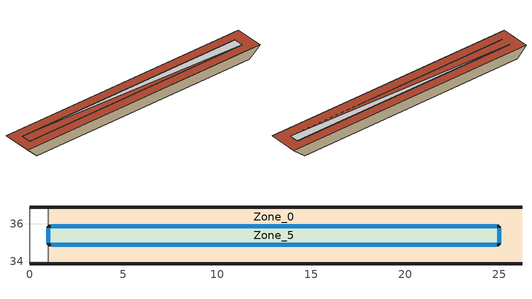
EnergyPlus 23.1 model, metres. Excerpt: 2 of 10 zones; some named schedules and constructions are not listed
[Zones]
Zone_0
 floor to Zone_1 (Interior Partition (Mass)_FLIPPED): 25,33.87,35.54 25,36.88,35.51 26.2,36.89,36.51 26.2,33.88,36.54
 floor to Zone_4 (Interior Partition (Mass)_FLIPPED): 25,34.37,35.54 1,34.37,35.54 1,36.88,35.51 25,36.88,35.51
 floor to Zone_9 (Interior Partition (Mass)_FLIPPED): 25,34.37 25,33.87 1,33.87 1,34.37 z35.54
 wall outside (300mmInsulation 200mmConcrete): 0,33.88,36.54 1,33.87,35.54 25,33.87,35.54 26.2,33.88,36.54; 26.2,36.89,36.51 25,36.88,35.51 1,36.88,35.51 0,36.89,36.51
 wall to Zone_3 (200mmConcrete): 1,36.88,35.51 1,33.87,35.54 0,33.88,36.54 0,36.89,36.51
 ceiling to Zone_5 (Interior Partition (Mass)): 1,34.88,36.53 25,34.88,36.53 25,35.88,36.52 1,35.88,36.52
 roof outside (UVal_0.4_Mass): 0,33.88,36.54 25,33.88,36.54 25,35.88,36.52 1,35.88,36.52 25,34.88,36.53 25,33.88,36.54 26.2,33.88,36.54 26.2,36.89,36.51 0,36.89,36.51
Zone_5
 floor outside (90.1-2019 Nonresidential CZ 0 Exterior Floor (Mass)): 1,34.88,36.03 1,35.88,36.02 25,35.88,36.02 25,34.88,36.03
 wall outside (300mmInsulation 200mmConcrete): 25,35.88 1,35.88 z36.02:36.52; 1,34.88 25,34.88 z36.03:36.53; 1,35.88,36.02 1,34.88,36.03 1,34.88,36.53 1,35.88,36.52; 25,34.88,36.03 25,35.88,36.02 25,35.88,36.52 25,34.88,36.53
 window (90.1-2019 Nonresidential CZ 0 Glazing (Operable)): 24.85,35.88 1.15,35.88 z36.17:36.37; 1.15,34.88 24.85,34.88 z36.18:36.38; 1,35.76,36.14 1,35,36.15 1,35,36.41 1,35.76,36.4; 25,35,36.15 25,35.76,36.14 25,35.76,36.4 25,35,36.41
[Schedule:Week:Daily]
CoolAvail_Zone_5_16: 0955a33e-2b42-4e37-8f6e-7579b4034070, b01a01a1-7a07-42fc-a84d-51f25bf08ee4, 1762e173-b534-45a6-b960-29bbe44aace2, 65baea4b-485f-4b36-bbd7-9b80a3d2e53b, ba5c4833-961b-4877-84fa-b8c2ab6ea4b1, d209889c-2d33-4c58-a33f-b89cbf890c4d, 6f706008-9f60-4919-b369-57b30f34258f, 0955a33e-2b42-4e37-8f6e-7579b4034070, 0955a33e-2b42-4e37-8f6e-7579b4034070, 0955a33e-2b42-4e37-8f6e-7579b4034070, 0955a33e-2b42-4e37-8f6e-7579b4034070, 0955a33e-2b42-4e37-8f6e-7579b4034070
CoolAvail_Zone_5_17: 31deaa9e-b116-4580-8a71-811229ae0aaa, abfe7c1c-b156-4108-a5ee-e9c6d44be93c, 01758040-7c91-4301-9df9-204fde4e73fb, 59f00bd5-7e8f-453e-98e2-b669a7e37de7, 15202f56-a887-42bf-9e9f-5be8b6005a0d, 81a05240-546d-4c94-8ed6-bb396fd965ed, b35077cb-8a57-4378-b1ca-af1ceea6528f, 31deaa9e-b116-4580-8a71-811229ae0aaa, 31deaa9e-b116-4580-8a71-811229ae0aaa, 31deaa9e-b116-4580-8a71-811229ae0aaa, 31deaa9e-b116-4580-8a71-811229ae0aaa, 31deaa9e-b116-4580-8a71-811229ae0aaa
CoolAvail_Zone_5_18: 5c5a4e26-71e4-42e3-8a73-b0b0c5056f89, 0151d82a-0480-40df-81c4-e70aaeed28f2, 5cf7e0b3-6d71-4a3a-90c1-46dae67eac35, 5c5a4e26-71e4-42e3-8a73-b0b0c5056f89, e1e0a4a8-b3b8-4ce8-b014-475056c52d8b, 867dd1cd-1711-4138-8bf3-20f96c500f98, df172223-f764-49c2-9171-b10852bc4956, 5c5a4e26-71e4-42e3-8a73-b0b0c5056f89, 5c5a4e26-71e4-42e3-8a73-b0b0c5056f89, 5c5a4e26-71e4-42e3-8a73-b0b0c5056f89, 5c5a4e26-71e4-42e3-8a73-b0b0c5056f89, 5c5a4e26-71e4-42e3-8a73-b0b0c5056f89
CoolAvail_Zone_5_19: 37ef8897-8bc5-408e-b2b4-b8d7d30b22dc, 866ff3b9-be31-4651-8289-1c5911b79d86, ee189984-607a-4dd1-ae73-8fcb10790cc0, 34d8368c-40ba-4988-b3fc-4b490afa0ebe, a6d3308d-77ee-458e-9821-a5734c643cbb, a626b689-1697-4f16-a2e5-8d6255b86500, 2eb27994-ff50-4560-928d-655cb1ceed32, 37ef8897-8bc5-408e-b2b4-b8d7d30b22dc, 37ef8897-8bc5-408e-b2b4-b8d7d30b22dc, 37ef8897-8bc5-408e-b2b4-b8d7d30b22dc, 37ef8897-8bc5-408e-b2b4-b8d7d30b22dc, 37ef8897-8bc5-408e-b2b4-b8d7d30b22dc
CoolAvail_Zone_5_20: 80368e80-d8cc-4b57-a2c1-f7b5cdc30fcd, 9e4573f8-e1a7-4b68-90b6-66205e68623d, 37ef8897-8bc5-408e-b2b4-b8d7d30b22dc, 39ed11b3-ef2d-44c3-9c2a-c586066af89d, 150b0c3b-f5e9-4222-be3d-d8cc0feeb11e, 0f07a0f2-23d3-4edc-8d40-3618e3be2d40, a629ef8c-2b37-435e-94ac-01df1ea7d2eb, 80368e80-d8cc-4b57-a2c1-f7b5cdc30fcd, 80368e80-d8cc-4b57-a2c1-f7b5cdc30fcd, 80368e80-d8cc-4b57-a2c1-f7b5cdc30fcd, 80368e80-d8cc-4b57-a2c1-f7b5cdc30fcd, 80368e80-d8cc-4b57-a2c1-f7b5cdc30fcd
CoolAvail_Zone_5_21: 45ab39a9-4205-4296-844c-e2cf7418a2d5, a47f9877-64a6-4272-b029-2d400106ce92, 57772238-412a-466c-9758-968421dfcb29, faae22dc-67ed-4471-ac36-4d8f21a8b9d4, 42ed1921-6056-48dc-86a2-962c248314d9, 0198b9c3-e725-4b88-a6d2-d6b10227dd52, a4c6dd20-9bc0-49d4-87b0-635ae5130ca8, 45ab39a9-4205-4296-844c-e2cf7418a2d5, 45ab39a9-4205-4296-844c-e2cf7418a2d5, 45ab39a9-4205-4296-844c-e2cf7418a2d5, 45ab39a9-4205-4296-844c-e2cf7418a2d5, 45ab39a9-4205-4296-844c-e2cf7418a2d5
CoolAvail_Zone_5_22: 570886b1-58c4-457d-ac38-5adb74ed5e92, 0c5fc461-35c2-4594-bf42-7ee29993cee0, 3381a151-3611-4f8a-ad7f-3ff51188158a, e182efa2-cca1-4f84-8820-ac13e0f118db, 5509c26c-c147-432c-a522-aa0e6fa0e644, ebacf99d-e8da-48b9-b5ad-0108547cc8ae, e23992b2-e676-4aaf-a538-d0a8f41620c4, 570886b1-58c4-457d-ac38-5adb74ed5e92, 570886b1-58c4-457d-ac38-5adb74ed5e92, 570886b1-58c4-457d-ac38-5adb74ed5e92, 570886b1-58c4-457d-ac38-5adb74ed5e92, 570886b1-58c4-457d-ac38-5adb74ed5e92
CoolAvail_Zone_5_23: 6c6c912e-38e2-490f-b220-cfdcfb22ad86, 82cdd992-5932-44f5-af20-b511eab67c35, 417d993f-43d2-4ff8-975c-b358da88f9bb, 5feb200d-eaa1-4e77-9e4f-a0e77642597a, dcc79149-b959-47e7-8848-493a315d61d0, 945fc0f3-484d-4b2b-a273-856191adf391, 05f2b50d-8e04-4550-9c13-db7624886ff0, 6c6c912e-38e2-490f-b220-cfdcfb22ad86, 6c6c912e-38e2-490f-b220-cfdcfb22ad86, 6c6c912e-38e2-490f-b220-cfdcfb22ad86, 6c6c912e-38e2-490f-b220-cfdcfb22ad86, 6c6c912e-38e2-490f-b220-cfdcfb22ad86
CoolAvail_Zone_5_24: be5c8f49-d87e-4c16-be82-4cc61e9b0dd0, 41220c13-cb08-450f-beee-d2d892435e77, 38490062-87ed-46bb-8adf-f158cdf2b034, 0cdfbd29-5919-428a-a7b5-4e2293dcdb32, 3aba190e-3d90-4987-9308-a3fcb793d781, e089dff4-6ebe-4b6a-a2f4-a18efa07b05e, 45864a94-f36e-45b5-84df-de7966b719d4, be5c8f49-d87e-4c16-be82-4cc61e9b0dd0, be5c8f49-d87e-4c16-be82-4cc61e9b0dd0, be5c8f49-d87e-4c16-be82-4cc61e9b0dd0, be5c8f49-d87e-4c16-be82-4cc61e9b0dd0, be5c8f49-d87e-4c16-be82-4cc61e9b0dd0
CoolAvail_Zone_5_25: f651d182-9ffa-448d-b3bb-1db3778a2b42, 159349e4-3b38-41f5-a5dd-d0505b8291f4, 2e91a4a2-59e1-4e80-ba93-5ac0191b8a99, 6f42a927-a76e-4a30-a991-11c41d5897f9, 0c86296e-feb0-4f37-a20a-831bbe904953, c76b5d6c-9250-4d2d-9df6-f6734dff384b, 9afddc16-a976-42a1-aec2-a38cabd5b7ab, f651d182-9ffa-448d-b3bb-1db3778a2b42, f651d182-9ffa-448d-b3bb-1db3778a2b42, f651d182-9ffa-448d-b3bb-1db3778a2b42, f651d182-9ffa-448d-b3bb-1db3778a2b42, f651d182-9ffa-448d-b3bb-1db3778a2b42
CoolAvail_Zone_5_26: 2d30eaa6-4708-41b4-9740-215df8f72218, 24c93f5d-cb47-4e21-aff8-68fd0f53a1ed, 68ba062c-caf0-48ae-a78a-ed71de20fc23, a3cdf32c-6085-4ead-a52c-e1562a15795d, f4e45d8a-f0a0-478f-a15f-18b249b74cc3, 9d953807-ff80-4617-85d4-abe27fac3636, 5e2a5ff9-d44a-4a84-b6fc-ec108ddc0fb9, 2d30eaa6-4708-41b4-9740-215df8f72218, 2d30eaa6-4708-41b4-9740-215df8f72218, 2d30eaa6-4708-41b4-9740-215df8f72218, 2d30eaa6-4708-41b4-9740-215df8f72218, 2d30eaa6-4708-41b4-9740-215df8f72218
CoolAvail_Zone_5_27: 5703f235-9901-4922-8e4b-a7fe87b1f65f, c94d1906-7a26-47d8-8a4b-06f594db9e9e, 7ff905aa-2ef4-4019-95e1-18739e4b7b9e, 33deab64-5739-4c8a-86c3-f2ffcf0da82b, 665f259e-6582-49ec-8a11-d1022598e93c, 6e5f01bd-541c-4f25-b722-4cb4b9198d04, 45ac16c2-9cdf-497c-acaa-cd679a3027f6, 5703f235-9901-4922-8e4b-a7fe87b1f65f, 5703f235-9901-4922-8e4b-a7fe87b1f65f, 5703f235-9901-4922-8e4b-a7fe87b1f65f, 5703f235-9901-4922-8e4b-a7fe87b1f65f, 5703f235-9901-4922-8e4b-a7fe87b1f65f
CoolAvail_Zone_5_28: c12e9dc4-7288-44a9-b1f1-93628059383e, 860b97a4-cdef-4a85-acf1-803019d13dfd, b348c4ee-ae31-477c-a956-b14a1f04bed9, 499b130d-fa05-43d8-a81d-46032889cd28, 59f00bd5-7e8f-453e-98e2-b669a7e37de7, 773f7ea3-f884-41e6-bf00-bde8b1b626e3, 45ab39a9-4205-4296-844c-e2cf7418a2d5, c12e9dc4-7288-44a9-b1f1-93628059383e, c12e9dc4-7288-44a9-b1f1-93628059383e, c12e9dc4-7288-44a9-b1f1-93628059383e, c12e9dc4-7288-44a9-b1f1-93628059383e, c12e9dc4-7288-44a9-b1f1-93628059383e
CoolAvail_Zone_5_29: e582b90c-61b2-4792-898c-f19ce0b16e24, 3c9da072-29d0-4cb3-8dc0-e2f7d1e52aaa, da9a5cf6-e4f2-40b3-87de-b9e13efcead6, 1e99276b-8cb3-4f1c-97ee-e30ab6db488b, 59f00bd5-7e8f-453e-98e2-b669a7e37de7, 59f00bd5-7e8f-453e-98e2-b669a7e37de7, fe98ff80-d361-4b1b-98d9-c6d53ee18ae0, e582b90c-61b2-4792-898c-f19ce0b16e24, e582b90c-61b2-4792-898c-f19ce0b16e24, e582b90c-61b2-4792-898c-f19ce0b16e24, e582b90c-61b2-4792-898c-f19ce0b16e24, e582b90c-61b2-4792-898c-f19ce0b16e24
CoolAvail_Zone_5_30: 00bc2c82-d2ff-4e62-b0d2-cc27d643ad25, 0a143e83-cd71-4f17-9422-728ab1938fa5, dd50eee9-18e4-48ff-ae56-5a46db353e6b, 67154714-7420-482a-a29d-0c08389380bb, 0a656ffe-e1a8-4ce0-9e92-7c112564d05c, 712cadd7-5f65-4fb7-85ef-8a23cbf408e0, 3fc4708c-a9da-40d0-a68e-07e41d117dd7, 00bc2c82-d2ff-4e62-b0d2-cc27d643ad25, 00bc2c82-d2ff-4e62-b0d2-cc27d643ad25, 00bc2c82-d2ff-4e62-b0d2-cc27d643ad25, 00bc2c82-d2ff-4e62-b0d2-cc27d643ad25, 00bc2c82-d2ff-4e62-b0d2-cc27d643ad25
CoolAvail_Zone_5_31: 093122db-5e39-49b3-9628-7bf1e0a3514e, 39ed11b3-ef2d-44c3-9c2a-c586066af89d, da9a5cf6-e4f2-40b3-87de-b9e13efcead6, eb521d3e-370a-4b88-aca1-a2b4d3be689b, 9098a60b-5a31-4c15-b901-7811c973d18a, c210aa6e-699b-4c48-83bb-516c4d74cfd0, e50e31d9-e36e-4bf8-864a-08c5ccfa71f4, 093122db-5e39-49b3-9628-7bf1e0a3514e, 093122db-5e39-49b3-9628-7bf1e0a3514e, 093122db-5e39-49b3-9628-7bf1e0a3514e, 093122db-5e39-49b3-9628-7bf1e0a3514e, 093122db-5e39-49b3-9628-7bf1e0a3514e
CoolAvail_Zone_5_32: 4564370a-dbd3-46a3-8e62-7064a130af1d, 93ce8923-62a6-4984-b602-1d9d3585ee49, ea020e99-a00e-4d51-9761-ef8fea73946e, dc07d6b5-028a-446e-8467-8792d517eb59, aec8033a-3bd2-43ea-a500-471275ac03ca, 2ff1cd9e-d6e8-4299-a105-eccd13676156, 15ec5878-5701-4388-8271-d5ec87122adb, 4564370a-dbd3-46a3-8e62-7064a130af1d, 4564370a-dbd3-46a3-8e62-7064a130af1d, 4564370a-dbd3-46a3-8e62-7064a130af1d, 4564370a-dbd3-46a3-8e62-7064a130af1d, 4564370a-dbd3-46a3-8e62-7064a130af1d
CoolAvail_Zone_5_33: 438c41fb-884a-4d2d-b386-e0d43cf8b118, 3d455c41-90bc-4eda-b170-a67018ace141, b617a6ff-44d1-4cb1-b5cb-7e4028cafc5b, 2d55e87e-183f-42d8-9019-c8f176ab5d6e, fb3308b8-f4a8-40cf-a46d-bdd55a44b55e, 57772238-412a-466c-9758-968421dfcb29, 36f0db73-9b9e-42ba-a108-4fac0f940515, 438c41fb-884a-4d2d-b386-e0d43cf8b118, 438c41fb-884a-4d2d-b386-e0d43cf8b118, 438c41fb-884a-4d2d-b386-e0d43cf8b118, 438c41fb-884a-4d2d-b386-e0d43cf8b118, 438c41fb-884a-4d2d-b386-e0d43cf8b118
CoolAvail_Zone_5_34: 90060234-5f94-4b87-be29-15c22bd769d7, f9483efa-1f2d-4ba2-b8ba-4dbab37ddaed, 8d0dfef7-77fd-49d6-acb2-1a78adbb30af, 46b273b4-8a6f-4d61-905e-c87f2529c56e, b6528512-a8a0-40de-8129-de250475351d, 657df98d-f030-4795-a477-9a217d6aa4a2, ad7f5a86-d635-428e-bfc6-43c6ff573741, 90060234-5f94-4b87-be29-15c22bd769d7, 90060234-5f94-4b87-be29-15c22bd769d7, 90060234-5f94-4b87-be29-15c22bd769d7, 90060234-5f94-4b87-be29-15c22bd769d7, 90060234-5f94-4b87-be29-15c22bd769d7
CoolAvail_Zone_5_35: 92b75db2-31e3-45e7-9891-1816bd363715, 8c5c5b66-26af-418b-b91a-eba47e52775b, 7164f43f-7629-494b-9241-abfe7005886f, 0e5333f0-019a-4edf-8ca8-c79b0964491c, 1f42ac5f-69d3-40f8-b05b-59f70a2297f2, 4b2d13ea-38b5-4fab-bd76-575c0a701601, 2f2038f8-2270-4123-8adc-dff92dd51a13, 92b75db2-31e3-45e7-9891-1816bd363715, 92b75db2-31e3-45e7-9891-1816bd363715, 92b75db2-31e3-45e7-9891-1816bd363715, 92b75db2-31e3-45e7-9891-1816bd363715, 92b75db2-31e3-45e7-9891-1816bd363715
CoolAvail_Zone_5_36: 62613e06-7fe2-4e41-9490-2135ba22acad, 80368e80-d8cc-4b57-a2c1-f7b5cdc30fcd, 3d242d3c-9cea-4e75-bb7f-28b514843b21, e146253e-c8a6-44ff-8675-b873f7ab3a50, 1bd8e3f6-59e0-47b0-956f-9dbbd9a3f172, 84331349-f290-4d4d-a5fe-e3a395351e9b, 2e91a4a2-59e1-4e80-ba93-5ac0191b8a99, 62613e06-7fe2-4e41-9490-2135ba22acad, 62613e06-7fe2-4e41-9490-2135ba22acad, 62613e06-7fe2-4e41-9490-2135ba22acad, 62613e06-7fe2-4e41-9490-2135ba22acad, 62613e06-7fe2-4e41-9490-2135ba22acad
CoolAvail_Zone_5_37: 59f00bd5-7e8f-453e-98e2-b669a7e37de7, 931aacb3-1808-4146-93d8-c5fecb0daabb, 46692c49-4983-4dd3-b2a6-fa730bc424ae, 649e3296-2dea-46d0-ac3e-9285ac439358, 3af12364-546c-4e81-ab39-609f7319e6de, ffc6a95d-d4a1-47bb-b88f-23d788c2bf29, 97de9650-e2e1-41b0-9536-cc1cdcb3d5d2, 59f00bd5-7e8f-453e-98e2-b669a7e37de7, 59f00bd5-7e8f-453e-98e2-b669a7e37de7, 59f00bd5-7e8f-453e-98e2-b669a7e37de7, 59f00bd5-7e8f-453e-98e2-b669a7e37de7, 59f00bd5-7e8f-453e-98e2-b669a7e37de7
CoolAvail_Zone_5_38: 0cb7eb11-5e27-4862-9ba3-1d6e83f6131e, 512a8f43-c2a4-487f-b980-f5a74aac3b32, 62613e06-7fe2-4e41-9490-2135ba22acad, 99707e31-4efb-47d7-9320-8738bafceed9, 60cee5f4-c7c5-4341-970b-32d45cb63c5f, edac0416-412e-4028-b1d1-2e510f7cd78f, 1709176a-076b-4ef5-bc2b-851c84961e0b, 0cb7eb11-5e27-4862-9ba3-1d6e83f6131e, 0cb7eb11-5e27-4862-9ba3-1d6e83f6131e, 0cb7eb11-5e27-4862-9ba3-1d6e83f6131e, 0cb7eb11-5e27-4862-9ba3-1d6e83f6131e, 0cb7eb11-5e27-4862-9ba3-1d6e83f6131e
CoolAvail_Zone_5_39: 8e94868c-4f56-40d2-a692-1d1b60a335cd, bc0d29e8-b628-4191-9eb0-0cb0f750ff52, d2f73c59-439e-4358-b1a9-26716f77748e, 4b31d0ab-ac0d-4619-8f61-2362a34123c5, bf403148-fdc6-45c5-ac86-e729d768f2f0, d276082c-2c32-4194-9758-468526d296c9, 59f00bd5-7e8f-453e-98e2-b669a7e37de7, 8e94868c-4f56-40d2-a692-1d1b60a335cd, 8e94868c-4f56-40d2-a692-1d1b60a335cd, 8e94868c-4f56-40d2-a692-1d1b60a335cd, 8e94868c-4f56-40d2-a692-1d1b60a335cd, 8e94868c-4f56-40d2-a692-1d1b60a335cd
CoolAvail_Zone_5_40: 1e99276b-8cb3-4f1c-97ee-e30ab6db488b, 4acb0bf4-e6bb-44fb-b469-e29bd8a83e52, fab28e9f-757b-4809-9e0e-c09ee3751ff2, ea66fdeb-83ac-4cea-8fc1-b620c88014dc, d2cd5251-0ca3-4923-bcb4-71735fd80231, c7a5acd5-bf36-4c7c-be18-3652b036eb2d, c3595a0a-1bbc-4852-88dd-3d55711474b0, 1e99276b-8cb3-4f1c-97ee-e30ab6db488b, 1e99276b-8cb3-4f1c-97ee-e30ab6db488b, 1e99276b-8cb3-4f1c-97ee-e30ab6db488b, 1e99276b-8cb3-4f1c-97ee-e30ab6db488b, 1e99276b-8cb3-4f1c-97ee-e30ab6db488b
CoolAvail_Zone_5_41: 994ce0d3-76d9-46ee-8325-653784225838, c0e77bc0-ff4c-433c-b267-336d45be135f, c5c645d6-70cd-40cb-a6be-b673910c0199, d160adac-9dd2-4604-8a4a-ea36ae09de9b, 2811e444-cf31-47c5-8b85-779d134a5e3e, f4c28bad-185d-4f45-a07d-921c20d0e36c, a187f5c8-30b2-492a-85aa-dd6bafa6d9a2, 994ce0d3-76d9-46ee-8325-653784225838, 994ce0d3-76d9-46ee-8325-653784225838, 994ce0d3-76d9-46ee-8325-653784225838, 994ce0d3-76d9-46ee-8325-653784225838, 994ce0d3-76d9-46ee-8325-653784225838
CoolAvail_Zone_5_42: 360025cf-e979-4362-a346-216d0e922eba, af44f18e-cf0e-4473-852e-339f186b0a9b, a2d2e7a9-e22c-42ea-987f-26ffb7d0371d, c9306668-9fa1-4203-9f70-f80067907f7e, 3306241b-21b2-40c4-9032-f3fb265fd96f, 92cebd57-110e-4113-bf1b-beb293cd5554, a39ad580-bb69-4203-8e67-c5d8f464f9df, 360025cf-e979-4362-a346-216d0e922eba, 360025cf-e979-4362-a346-216d0e922eba, 360025cf-e979-4362-a346-216d0e922eba, 360025cf-e979-4362-a346-216d0e922eba, 360025cf-e979-4362-a346-216d0e922eba
CoolAvail_Zone_5_43: c0bb4ecc-14a4-4934-a966-8dd211944cd4, 15db0f41-fee6-4d52-96c1-3027262786e3, 76b3ad3a-deb9-4b67-855e-49d969314ef9, c3dca554-999f-4d17-b02d-ff6a1019b71b, 528457e7-9ead-4220-a167-a377704969ec, bc9a2be9-dd06-4bf5-8b1b-8057907982b0, bc064a7d-65fe-42f6-bc43-b59f8bdead5b, c0bb4ecc-14a4-4934-a966-8dd211944cd4, c0bb4ecc-14a4-4934-a966-8dd211944cd4, c0bb4ecc-14a4-4934-a966-8dd211944cd4, c0bb4ecc-14a4-4934-a966-8dd211944cd4, c0bb4ecc-14a4-4934-a966-8dd211944cd4
CoolAvail_Zone_5_44: 897f33f9-900e-4ed1-a854-7f0bee4c056a, cce2893e-56e9-4171-82fe-0ac7a434a1a4, b83eae35-e8e5-4e6a-967b-256ca19203ad, 3c330148-bf00-4656-a9fb-1b584fb3e688, 39187672-03f1-4900-9a67-cb244cdaf7ce, 8d3c0250-4ede-460f-9922-d72961bbfba5, e49922c3-2832-4554-8817-18f3a18fe63b, 897f33f9-900e-4ed1-a854-7f0bee4c056a, 897f33f9-900e-4ed1-a854-7f0bee4c056a, 897f33f9-900e-4ed1-a854-7f0bee4c056a, 897f33f9-900e-4ed1-a854-7f0bee4c056a, 897f33f9-900e-4ed1-a854-7f0bee4c056a
CoolAvail_Zone_5_45: 8674fd5b-b801-4faa-bce4-9e0a39de3dc9, 0a143e83-cd71-4f17-9422-728ab1938fa5, 4fb8836c-22fb-43b1-bd8a-135fe3bf144e, b82aedc6-f1bf-4091-a693-2b60d0b8892e, d2f73c59-439e-4358-b1a9-26716f77748e, 06797650-2600-45c4-aa79-5cae9983f535, 8674fd5b-b801-4faa-bce4-9e0a39de3dc9, 8674fd5b-b801-4faa-bce4-9e0a39de3dc9, 8674fd5b-b801-4faa-bce4-9e0a39de3dc9, 8674fd5b-b801-4faa-bce4-9e0a39de3dc9, 8674fd5b-b801-4faa-bce4-9e0a39de3dc9, 8674fd5b-b801-4faa-bce4-9e0a39de3dc9
CoolAvail_Zone_5_46: db6bd144-f0b1-430b-9930-fc90391aa766, af44f18e-cf0e-4473-852e-339f186b0a9b, 93022daf-0d52-4690-bc5e-014e1e4f5090, 7ee4b716-c26d-4012-8ada-236534e4c536, 236ba8d7-de8c-40f3-9cfe-53890e29b154, 15f9e338-e18c-4a2c-b03b-6a1ab81a2a3b, 086c6062-0ff3-48bb-a2f7-b973df01245a, db6bd144-f0b1-430b-9930-fc90391aa766, db6bd144-f0b1-430b-9930-fc90391aa766, db6bd144-f0b1-430b-9930-fc90391aa766, db6bd144-f0b1-430b-9930-fc90391aa766, db6bd144-f0b1-430b-9930-fc90391aa766
CoolAvail_Zone_5_47: c07e958e-821d-473c-b56e-d188382d6686, f7008af6-611f-4aa6-adc9-edd346c0ed61, 54198d49-aa27-45ae-8295-3dc0fa00e05a, 8569d59f-22dc-4d83-ac0c-f613e85bd66f, 75266a25-0493-4553-a4a9-7f7b671db3a9, 4c41db29-5e33-41d1-89d6-6f1a2ea6aac4, 1b7dced8-3c03-4cc3-b43d-19c2dc94e25d, c07e958e-821d-473c-b56e-d188382d6686, c07e958e-821d-473c-b56e-d188382d6686, c07e958e-821d-473c-b56e-d188382d6686, c07e958e-821d-473c-b56e-d188382d6686, c07e958e-821d-473c-b56e-d188382d6686
CoolAvail_Zone_5_48: 3f821755-d373-48be-a91e-450674ddfe94, d3726035-5f63-47d8-9b68-8ab7dd0a8784, 9afe40b5-8211-46e8-8bbb-c3520248ccfe, ce102eab-fa2a-430d-8d18-cc8a2d1ebf32, e34b27b9-d551-40f9-8ee0-fe2d738792a9, dded3e18-7559-47e5-9631-7a7929ee8119, 4d01a908-7b32-459e-91c3-883bc0529156, 3f821755-d373-48be-a91e-450674ddfe94, 3f821755-d373-48be-a91e-450674ddfe94, 3f821755-d373-48be-a91e-450674ddfe94, 3f821755-d373-48be-a91e-450674ddfe94, 3f821755-d373-48be-a91e-450674ddfe94
CoolAvail_Zone_5_49: d749f193-22f8-4ca5-9a4e-9a3e754f61a8, 2e83cc6e-d3e6-4391-a77f-12d54c76947f, 76bb978b-2141-418d-bac7-6f8567dfb1b9, 1b766c20-173e-4a48-8068-f49523e94018, 7d1e5539-0d09-4f1e-a9d0-a4468c70c286, 455d8e16-54b5-44f3-b654-8be91ab41ea8, 105020a7-21fe-45f0-946d-92ad03a9c68f, d749f193-22f8-4ca5-9a4e-9a3e754f61a8, d749f193-22f8-4ca5-9a4e-9a3e754f61a8, d749f193-22f8-4ca5-9a4e-9a3e754f61a8, d749f193-22f8-4ca5-9a4e-9a3e754f61a8, d749f193-22f8-4ca5-9a4e-9a3e754f61a8
CoolAvail_Zone_5_50: 26233095-1122-4294-89f0-ec536f4f6059, fab28e9f-757b-4809-9e0e-c09ee3751ff2, 72dfc7b6-58c6-432d-a90c-d54468001915, e02b824c-f300-4066-9b3f-ab6cf6b55593, 8ac29494-6d8e-4f08-9f7f-333abb4ab697, da62fc72-9381-4f05-ae27-9f2c987f1a34, 7f804b53-8e1e-4a55-91e6-4e66c33f0c98, 26233095-1122-4294-89f0-ec536f4f6059, 26233095-1122-4294-89f0-ec536f4f6059, 26233095-1122-4294-89f0-ec536f4f6059, 26233095-1122-4294-89f0-ec536f4f6059, 26233095-1122-4294-89f0-ec536f4f6059
CoolAvail_Zone_5_51: d6af75a2-8d3f-4442-9c0e-ffeef52f4a88, 6d4c97b6-875e-41f0-b058-0b939067abdb, b14ee03f-cd61-48c8-83e5-1573b0f6543a, 9a210359-8b25-4e8a-89b2-9030bd3b06f0, 7aaa36e2-a8ea-4da8-9ad4-f4f0c80df4fb, 6662dfcd-185a-49e7-8e21-4b0e02894cb5, c210aa6e-699b-4c48-83bb-516c4d74cfd0, d6af75a2-8d3f-4442-9c0e-ffeef52f4a88, d6af75a2-8d3f-4442-9c0e-ffeef52f4a88, d6af75a2-8d3f-4442-9c0e-ffeef52f4a88, d6af75a2-8d3f-4442-9c0e-ffeef52f4a88, d6af75a2-8d3f-4442-9c0e-ffeef52f4a88
CoolAvail_Zone_5_52: 1078bcb6-1a25-4014-bcad-e253c9efc353, 1078bcb6-1a25-4014-bcad-e253c9efc353, 1078bcb6-1a25-4014-bcad-e253c9efc353, 1078bcb6-1a25-4014-bcad-e253c9efc353, 1078bcb6-1a25-4014-bcad-e253c9efc353, 1078bcb6-1a25-4014-bcad-e253c9efc353, 1078bcb6-1a25-4014-bcad-e253c9efc353, 1078bcb6-1a25-4014-bcad-e253c9efc353, 1078bcb6-1a25-4014-bcad-e253c9efc353, 1078bcb6-1a25-4014-bcad-e253c9efc353, 1078bcb6-1a25-4014-bcad-e253c9efc353, 1078bcb6-1a25-4014-bcad-e253c9efc353
NatVentAvail_Zone_5_0: 12d3b192-7756-424d-91d8-db5d9b57a472, 39a486e9-0c1e-4f8e-a508-147ffbd8c527, e596cc02-017c-4fb1-9604-e35d26f2e4e5, 2bcf1e8f-2316-4179-b639-405fa8ff0cd6, bf0f16bf-e210-4882-938a-e2e92da633b5, 6e469dd9-fb9c-4e57-b3c6-4620a44ce26d, 01a78e71-2726-48fa-8cff-dc1f31be8faf, 12d3b192-7756-424d-91d8-db5d9b57a472, 12d3b192-7756-424d-91d8-db5d9b57a472, 12d3b192-7756-424d-91d8-db5d9b57a472, 12d3b192-7756-424d-91d8-db5d9b57a472, 12d3b192-7756-424d-91d8-db5d9b57a472
NatVentAvail_Zone_5_1: dbf79a22-41ca-4063-934b-f8ad55232a90, db0c564c-053b-4cca-a8e9-c88f59b308bd, 4ea8fc50-fdc0-43cc-8894-ab1d5d497bac, bbc3a79e-3fe3-44a2-80e2-e6e0ccccbf18, 76f54a7c-2159-4863-ac6b-7a0a1547ec82, 2ea01f1c-e492-47d3-9f54-dd0e0c902700, b3e499ae-6ffb-43ff-9dd3-1a0a29ab1c8b, dbf79a22-41ca-4063-934b-f8ad55232a90, dbf79a22-41ca-4063-934b-f8ad55232a90, dbf79a22-41ca-4063-934b-f8ad55232a90, dbf79a22-41ca-4063-934b-f8ad55232a90, dbf79a22-41ca-4063-934b-f8ad55232a90
NatVentAvail_Zone_5_2: 40f68163-1ecb-4f18-96f6-a3f6e5be79e2, 6094da27-d3b6-4147-b81e-5673d47da051, 76f54a7c-2159-4863-ac6b-7a0a1547ec82, f3e66d46-0342-409f-86c0-7b5d7dfa72b1, 39a486e9-0c1e-4f8e-a508-147ffbd8c527, 875bec5c-1230-46f2-9017-bebe120e9377, 72e08396-3726-4067-88e1-bca44605f31a, 40f68163-1ecb-4f18-96f6-a3f6e5be79e2, 40f68163-1ecb-4f18-96f6-a3f6e5be79e2, 40f68163-1ecb-4f18-96f6-a3f6e5be79e2, 40f68163-1ecb-4f18-96f6-a3f6e5be79e2, 40f68163-1ecb-4f18-96f6-a3f6e5be79e2
NatVentAvail_Zone_5_3: aeb36495-9db4-4b9a-bb83-25d96b0eee91, e23992b2-e676-4aaf-a538-d0a8f41620c4, 2d676195-e051-4367-8771-5c923e606945, 00f09e64-75ee-4bca-bf33-c4c645079994, 3f4d7c70-c8c9-4e22-8cfe-b994a6711098, 12d3b192-7756-424d-91d8-db5d9b57a472, b7604dd7-a9e5-4e22-8235-863ac8f72a23, aeb36495-9db4-4b9a-bb83-25d96b0eee91, aeb36495-9db4-4b9a-bb83-25d96b0eee91, aeb36495-9db4-4b9a-bb83-25d96b0eee91, aeb36495-9db4-4b9a-bb83-25d96b0eee91, aeb36495-9db4-4b9a-bb83-25d96b0eee91
NatVentAvail_Zone_5_4: f804d576-9166-483d-8d68-39716bb6f29a, eb67fbde-da5b-4f9f-9309-83a3c727187e, 43e90fef-3e43-439c-a7af-de88e4afc5ee, aef15d60-d943-4c4c-ac34-46706ac03973, 700630a5-ce65-4742-8de3-e68364bfd8a0, 0123c97f-19f1-4795-8016-89d77b240352, eb67fbde-da5b-4f9f-9309-83a3c727187e, f804d576-9166-483d-8d68-39716bb6f29a, f804d576-9166-483d-8d68-39716bb6f29a, f804d576-9166-483d-8d68-39716bb6f29a, f804d576-9166-483d-8d68-39716bb6f29a, f804d576-9166-483d-8d68-39716bb6f29a
NatVentAvail_Zone_5_5: 74f759af-c1f3-41a6-9e5b-2c6addfd772c, 6ca60d31-d849-42c0-a01d-d833ffe5dfa1, c6e79636-329a-402b-87be-7cb2b2dc8229, 4c5a6681-3581-43f5-9fa0-7a4e29a7bb2c, 0c3d2a40-db2b-4c8d-a514-7378df945ebd, c69ab986-87d0-4356-a5a9-c6a82f2f8523, c002a5cb-d401-4c96-9a63-974424771ced, 74f759af-c1f3-41a6-9e5b-2c6addfd772c, 74f759af-c1f3-41a6-9e5b-2c6addfd772c, 74f759af-c1f3-41a6-9e5b-2c6addfd772c, 74f759af-c1f3-41a6-9e5b-2c6addfd772c, 74f759af-c1f3-41a6-9e5b-2c6addfd772c
NatVentAvail_Zone_5_6: 1a4ea472-387e-44a2-9190-6062b7e6e720, 8d0dfef7-77fd-49d6-acb2-1a78adbb30af, b8726521-0c24-49b7-b51e-70893b89d427, 2986cf32-a29c-40ba-8b1a-9691c8417f82, 03201d85-ebee-4169-b191-1a130b99de87, d45575b3-a87b-4625-9344-26afcdf00bcd, d384a63b-f277-4404-a292-1c8c3b84700d, 1a4ea472-387e-44a2-9190-6062b7e6e720, 1a4ea472-387e-44a2-9190-6062b7e6e720, 1a4ea472-387e-44a2-9190-6062b7e6e720, 1a4ea472-387e-44a2-9190-6062b7e6e720, 1a4ea472-387e-44a2-9190-6062b7e6e720
NatVentAvail_Zone_5_7: 917be4a4-a2dd-4d73-a3cb-cf7be8aa0ada, 0f4efbfc-c46f-4c8e-b734-ebdc0648ec45, 05ae85df-49d4-4889-b495-2fac3ddf2776, 9d592040-453c-4347-8538-4a8628ba079f, 14de2aee-581d-4dea-97f1-bae5c3f3dcd3, cb052b8e-65b6-4af7-9d27-a75cad4739a7, 5b77558b-896a-4638-bb84-b0477bfeb077, 917be4a4-a2dd-4d73-a3cb-cf7be8aa0ada, 917be4a4-a2dd-4d73-a3cb-cf7be8aa0ada, 917be4a4-a2dd-4d73-a3cb-cf7be8aa0ada, 917be4a4-a2dd-4d73-a3cb-cf7be8aa0ada, 917be4a4-a2dd-4d73-a3cb-cf7be8aa0ada
NatVentAvail_Zone_5_8: b1a15a82-e680-4ba4-aac0-75da96a7bbc0, cbbb945e-0641-43d5-9876-fbd75d38c2fb, eb847ca3-c30c-4547-99ba-5a1b1a59a175, 3dbe1500-6fc3-46b3-a660-91ad44114108, ad8a4d66-b8f0-4322-8af3-85e31174b11c, 34626051-d3a9-4f9b-b2cf-5cf005e3838a, c8dda009-1788-4b89-97d7-fa8b68037593, b1a15a82-e680-4ba4-aac0-75da96a7bbc0, b1a15a82-e680-4ba4-aac0-75da96a7bbc0, b1a15a82-e680-4ba4-aac0-75da96a7bbc0, b1a15a82-e680-4ba4-aac0-75da96a7bbc0, b1a15a82-e680-4ba4-aac0-75da96a7bbc0
NatVentAvail_Zone_5_9: 2dca2a33-3829-4c30-9be5-e147b1f26d70, cfbbd0fd-4664-48f0-a91f-a5c6da3c88f1, c8dda009-1788-4b89-97d7-fa8b68037593, a329dfd9-7536-48b1-9cd2-73941be59c46, f1011c08-2e6c-43d8-ba5a-678cea091b4d, d415233d-0876-44da-9325-9c0b8579c679, 1e709d8b-75bf-4eec-8217-2443bb57f4dc, 2dca2a33-3829-4c30-9be5-e147b1f26d70, 2dca2a33-3829-4c30-9be5-e147b1f26d70, 2dca2a33-3829-4c30-9be5-e147b1f26d70, 2dca2a33-3829-4c30-9be5-e147b1f26d70, 2dca2a33-3829-4c30-9be5-e147b1f26d70
NatVentAvail_Zone_5_10: d871edf3-9469-41f1-b9a4-1d77b8146996, c8dda009-1788-4b89-97d7-fa8b68037593, c162bf82-3db1-49f2-87b0-1a85e351517a, 69a58527-5ff9-41f6-bbb7-50772e636ed7, 14678aa2-97a2-4f6c-bd99-d341d8be5fcf, 9249b088-893b-498c-beb7-a04bc8ed47f4, 93b6705e-edf5-4b4e-b5b8-934593aed987, d871edf3-9469-41f1-b9a4-1d77b8146996, d871edf3-9469-41f1-b9a4-1d77b8146996, d871edf3-9469-41f1-b9a4-1d77b8146996, d871edf3-9469-41f1-b9a4-1d77b8146996, d871edf3-9469-41f1-b9a4-1d77b8146996
NatVentAvail_Zone_5_11: c8dda009-1788-4b89-97d7-fa8b68037593, 774de328-b7ca-41a2-955d-f5072f20aa4e, afcb264a-3a1f-4697-90ba-62cd7b821392, d66b9509-6cdb-4c34-a099-03d2f8011b67, 333a1c3c-2187-49d9-9c15-aa0feba0a020, 105d87d3-8fb4-419c-9937-9aa5e319b5e1, 917a3bd2-2597-4cbb-877f-2e763f2bb479, c8dda009-1788-4b89-97d7-fa8b68037593, c8dda009-1788-4b89-97d7-fa8b68037593, c8dda009-1788-4b89-97d7-fa8b68037593, c8dda009-1788-4b89-97d7-fa8b68037593, c8dda009-1788-4b89-97d7-fa8b68037593
NatVentAvail_Zone_5_12: 3f211d66-e646-489e-bda1-6efc91ca2373, f01856b5-2f0d-4094-a5fe-63fddf930420, 8fb50c89-d6c9-4d5d-8906-f8e11a3d0c60, db0f5ba0-1d96-4faf-abe5-4d8310338847, e260e530-3e47-4485-95fa-fd91ee459bf6, 07c98729-0907-4882-8f1a-175a2f948d96, 81b31409-0728-46e1-9f2d-4d57c8bf11ab, 3f211d66-e646-489e-bda1-6efc91ca2373, 3f211d66-e646-489e-bda1-6efc91ca2373, 3f211d66-e646-489e-bda1-6efc91ca2373, 3f211d66-e646-489e-bda1-6efc91ca2373, 3f211d66-e646-489e-bda1-6efc91ca2373
NatVentAvail_Zone_5_13: 903ae2ea-9eb5-4837-9c87-d072544fd4ed, f6693adf-25f2-448a-9504-7b8294fb26bd, b9a8d39f-726f-494e-879e-a71b71532fbd, 92ced011-f238-4cdf-a584-8b837c0b5caa, e8cc2248-bc09-4777-896a-67e2b4796881, 4806ecdd-f6a7-461f-ba14-6401ff3c6c21, de4838aa-a471-4590-a206-ea40efb89732, 903ae2ea-9eb5-4837-9c87-d072544fd4ed, 903ae2ea-9eb5-4837-9c87-d072544fd4ed, 903ae2ea-9eb5-4837-9c87-d072544fd4ed, 903ae2ea-9eb5-4837-9c87-d072544fd4ed, 903ae2ea-9eb5-4837-9c87-d072544fd4ed
NatVentAvail_Zone_5_14: d4122d4a-d23c-451e-b16c-814015031038, 26acc33b-8b9a-42e9-b3a6-ce8e82fb0a4e, de430911-51e8-4c78-8adc-5a8f309926f2, fc2445a5-4c8b-4491-9cf5-9eff0f4b4e3e, d3d4ec21-5703-4f78-a63b-b219608cc9e5, b342634f-b71d-445a-bff0-bc60bee1f6c2, df398ec4-387d-4746-8f5a-9153c7653cd8, d4122d4a-d23c-451e-b16c-814015031038, d4122d4a-d23c-451e-b16c-814015031038, d4122d4a-d23c-451e-b16c-814015031038, d4122d4a-d23c-451e-b16c-814015031038, d4122d4a-d23c-451e-b16c-814015031038
NatVentAvail_Zone_5_15: ab29747e-5a32-412c-9ad0-465de32c71a8, 220f0032-0f06-4efc-869f-3d557628e952, f618efff-b07e-4de5-a1fa-a04cd4ece844, 72dfc7b6-58c6-432d-a90c-d54468001915, 281db116-9d73-41d8-adf2-1c2885390200, 91af341e-d4e6-48e2-80b8-6384e8eed431, 989bab55-4465-4983-a7ee-155e12f190bf, ab29747e-5a32-412c-9ad0-465de32c71a8, ab29747e-5a32-412c-9ad0-465de32c71a8, ab29747e-5a32-412c-9ad0-465de32c71a8, ab29747e-5a32-412c-9ad0-465de32c71a8, ab29747e-5a32-412c-9ad0-465de32c71a8
NatVentAvail_Zone_5_16: 9e486d1b-ec7b-4bd4-ad5e-7e6f11ef9a12, 57479c3e-00b7-4c01-b85e-7550bf0db0b3, 1a7b6195-6c15-4028-ad3c-241d91f0cd58, 2b8e8b65-8c4f-4404-ab4c-2c92e20e90ac, f69912f1-a943-42ce-9d77-7ac31886527e, 08be0651-6fa4-4c71-8c6c-8a9c96932aea, 6dac9338-2e96-4773-8f7d-62d3d6d9c6f1, 9e486d1b-ec7b-4bd4-ad5e-7e6f11ef9a12, 9e486d1b-ec7b-4bd4-ad5e-7e6f11ef9a12, 9e486d1b-ec7b-4bd4-ad5e-7e6f11ef9a12, 9e486d1b-ec7b-4bd4-ad5e-7e6f11ef9a12, 9e486d1b-ec7b-4bd4-ad5e-7e6f11ef9a12
NatVentAvail_Zone_5_17: 1c3c3fa7-6d4f-44e2-8e52-560b010c9203, 1fd642bc-2e3b-44b8-9eec-eb590f588079, 3e07a375-8a94-4c6a-bbf9-0ba4723b9304, 93d418ac-32f8-4c35-8a41-1faa0fca12bb, aabc52e9-424c-4096-8f3a-1402d2b23254, 457a393e-14ae-46be-9a79-56a189abb50c, 98750688-217e-41bd-84a4-7d3356ac5570, 1c3c3fa7-6d4f-44e2-8e52-560b010c9203, 1c3c3fa7-6d4f-44e2-8e52-560b010c9203, 1c3c3fa7-6d4f-44e2-8e52-560b010c9203, 1c3c3fa7-6d4f-44e2-8e52-560b010c9203, 1c3c3fa7-6d4f-44e2-8e52-560b010c9203
NatVentAvail_Zone_5_18: 38f9c675-94ee-43e2-9950-7330357bab92, 33175b20-0942-4fea-9a6a-1d48497d3c2b, d21f5530-cf7f-4c5e-b8aa-1442dbef138d, 38f9c675-94ee-43e2-9950-7330357bab92, 14797deb-a9be-4e28-ac8a-3953ae9d937c, 03589e96-10a0-4e0b-a58f-993cd052b2bd, 4ceed641-1cb2-49b1-a7e6-b00c24a3f065, 38f9c675-94ee-43e2-9950-7330357bab92, 38f9c675-94ee-43e2-9950-7330357bab92, 38f9c675-94ee-43e2-9950-7330357bab92, 38f9c675-94ee-43e2-9950-7330357bab92, 38f9c675-94ee-43e2-9950-7330357bab92
NatVentAvail_Zone_5_19: 406a9e6f-bcdb-42e8-8aa8-056178846fba, 989f1aee-6821-497c-9235-69b480bc7ea1, ac0ed0c8-2766-426f-afee-2574c34264d2, d5dd3b55-8200-4911-a533-aa63513d468a, af2e1387-3319-4cd1-be7a-9921a5780426, e9ae20b1-3a8d-405c-841d-0630089e972d, eeeb86d3-19d1-40f2-9662-ea93c763b28a, 406a9e6f-bcdb-42e8-8aa8-056178846fba, 406a9e6f-bcdb-42e8-8aa8-056178846fba, 406a9e6f-bcdb-42e8-8aa8-056178846fba, 406a9e6f-bcdb-42e8-8aa8-056178846fba, 406a9e6f-bcdb-42e8-8aa8-056178846fba
NatVentAvail_Zone_5_20: 02eadaab-1886-4928-a897-e1323ec586e5, 0f3f0068-a63a-45e3-9a99-181b85e741cc, 406a9e6f-bcdb-42e8-8aa8-056178846fba, 5dc5adcb-c639-40e6-8c44-3f8e136baac2, 2a36216d-e71b-46b7-88ec-51b3eafdc6c9, 83c6644b-83fb-4cc1-b9b4-191a34055bd9, d82f0f69-5c66-4022-bb8d-b141d22c18a7, 02eadaab-1886-4928-a897-e1323ec586e5, 02eadaab-1886-4928-a897-e1323ec586e5, 02eadaab-1886-4928-a897-e1323ec586e5, 02eadaab-1886-4928-a897-e1323ec586e5, 02eadaab-1886-4928-a897-e1323ec586e5
NatVentAvail_Zone_5_21: cb779fb3-fa38-479b-8aeb-0406eaaf0801, 6ca60d31-d849-42c0-a01d-d833ffe5dfa1, a7281071-3462-4b80-a4da-28ef404032ab, 15db0f41-fee6-4d52-96c1-3027262786e3, 309b2482-ce8d-409d-b460-68e8c27364a0, 68bfcea2-5ec1-463a-940b-0c5b80ccc437, 201268af-abe9-49bd-be18-2d253898b7b9, cb779fb3-fa38-479b-8aeb-0406eaaf0801, cb779fb3-fa38-479b-8aeb-0406eaaf0801, cb779fb3-fa38-479b-8aeb-0406eaaf0801, cb779fb3-fa38-479b-8aeb-0406eaaf0801, cb779fb3-fa38-479b-8aeb-0406eaaf0801
NatVentAvail_Zone_5_22: 236ba8d7-de8c-40f3-9cfe-53890e29b154, 65b96427-71b5-4470-b909-40fb6663c698, d4908e0e-0a3d-4d04-b014-d57e547e5f65, ef295e8f-0a48-4638-b966-d85469d5a540, d6fc555a-c4fa-4cd4-8ebb-da3ea019d749, db6bd144-f0b1-430b-9930-fc90391aa766, 70ec4768-6183-4381-810d-2385883a66fe, 236ba8d7-de8c-40f3-9cfe-53890e29b154, 236ba8d7-de8c-40f3-9cfe-53890e29b154, 236ba8d7-de8c-40f3-9cfe-53890e29b154, 236ba8d7-de8c-40f3-9cfe-53890e29b154, 236ba8d7-de8c-40f3-9cfe-53890e29b154
NatVentAvail_Zone_5_23: d33e08ff-aa1f-4edc-a4c7-90c5ddb49c15, 2d23c839-5cfe-428c-afbf-00a2782196c2, 16b5d06a-e49b-4864-a2d9-bcc930e682f6, 1f343dc4-7e18-4b2e-a862-0c4910e19e49, e0a03fea-e461-49e5-b9f9-7c830c094f9f, 965ba626-711f-4fd6-9934-d0888d8206f5, 1646bbce-4935-45e3-97a1-645b00b23fe8, d33e08ff-aa1f-4edc-a4c7-90c5ddb49c15, d33e08ff-aa1f-4edc-a4c7-90c5ddb49c15, d33e08ff-aa1f-4edc-a4c7-90c5ddb49c15, d33e08ff-aa1f-4edc-a4c7-90c5ddb49c15, d33e08ff-aa1f-4edc-a4c7-90c5ddb49c15
NatVentAvail_Zone_5_24: 08cd4fb5-40fd-490c-ac3a-27ce0a48b764, 497e4a9f-b7ad-4c45-9724-981f8c2e124f, 08ddcf9e-8682-4b48-b516-8486664adb73, 4b4d434c-d6fe-4cec-bf9d-cab0e5bb7e0d, 223c9c8f-a4c3-462e-9066-2d8e822e6f13, 998fbbef-35af-4fce-a20f-b05722acc676, 11892d04-261d-41a0-9942-7f058dc8e292, 08cd4fb5-40fd-490c-ac3a-27ce0a48b764, 08cd4fb5-40fd-490c-ac3a-27ce0a48b764, 08cd4fb5-40fd-490c-ac3a-27ce0a48b764, 08cd4fb5-40fd-490c-ac3a-27ce0a48b764, 08cd4fb5-40fd-490c-ac3a-27ce0a48b764
NatVentAvail_Zone_5_25: 4b1451e1-f1f9-42b3-8332-25fa3c085758, 94f74a37-1635-414a-8cc7-34d3664319b5, 8674fd5b-b801-4faa-bce4-9e0a39de3dc9, 3dbdb979-62a1-4936-a494-1080fecfbe1a, 429eb1ad-ea4b-48d3-a67a-d097b666a783, 31134947-c774-48a7-ab83-307db31bb9ea, 836563a4-fd3a-4797-91e9-57b0903f02dc, 4b1451e1-f1f9-42b3-8332-25fa3c085758, 4b1451e1-f1f9-42b3-8332-25fa3c085758, 4b1451e1-f1f9-42b3-8332-25fa3c085758, 4b1451e1-f1f9-42b3-8332-25fa3c085758, 4b1451e1-f1f9-42b3-8332-25fa3c085758
NatVentAvail_Zone_5_26: 04aca33a-50e9-40af-99a5-af7fee4df482, 81e822aa-692d-4da1-97c5-9421ffcb612b, be6dac24-f613-4947-a7f6-58f768485f45, 98bdceed-f24d-476d-8faa-3c5af8a1aa06, c083b71f-190b-4191-b94b-83c5b7998dee, 8dfff481-e4fe-4f13-aa9a-e19b9c47d7ca, a354b542-23ba-41a6-adfd-8a6e0741167c, 04aca33a-50e9-40af-99a5-af7fee4df482, 04aca33a-50e9-40af-99a5-af7fee4df482, 04aca33a-50e9-40af-99a5-af7fee4df482, 04aca33a-50e9-40af-99a5-af7fee4df482, 04aca33a-50e9-40af-99a5-af7fee4df482
NatVentAvail_Zone_5_27: 348e568d-f89d-4a50-9ef4-e7fd1c1e07c7, d9f0e83d-6f1a-4154-bf99-1785c5c41ebd, bc884f03-ac94-4004-828f-768931c0b38e, 67bc3040-a220-4467-b48c-ce38a30fc592, 69aeb32d-6dc3-4552-8ef8-1b367df2c990, ffa1c935-e428-4c60-b305-7016f351fdd6, 355c5d58-4132-4bff-b110-789c9f62f4c1, 348e568d-f89d-4a50-9ef4-e7fd1c1e07c7, 348e568d-f89d-4a50-9ef4-e7fd1c1e07c7, 348e568d-f89d-4a50-9ef4-e7fd1c1e07c7, 348e568d-f89d-4a50-9ef4-e7fd1c1e07c7, 348e568d-f89d-4a50-9ef4-e7fd1c1e07c7
NatVentAvail_Zone_5_28: a053149a-0eda-46ac-8e21-19f3ff6baddb, 7ef912f0-d4b8-400d-8fa4-2a640f67bd1b, a2e4dd26-3a97-408e-83c1-d8b92be03361, a445b25a-591a-4a69-89ca-862104c49fb5, 93d418ac-32f8-4c35-8a41-1faa0fca12bb, 5cf2cfee-baa5-4c92-9c8b-d9e3fc915ea1, cb779fb3-fa38-479b-8aeb-0406eaaf0801, a053149a-0eda-46ac-8e21-19f3ff6baddb, a053149a-0eda-46ac-8e21-19f3ff6baddb, a053149a-0eda-46ac-8e21-19f3ff6baddb, a053149a-0eda-46ac-8e21-19f3ff6baddb, a053149a-0eda-46ac-8e21-19f3ff6baddb
NatVentAvail_Zone_5_29: 09a9091a-4b41-4361-8eb9-abe3ba1fbfb0, d30b9237-7c06-4321-a7f5-d00fccd4ddc5, db8fdf52-dc29-4593-a1eb-b78a528af44c, 096c2fb7-4830-4b1b-ad6a-9c36d3ece77a, 93d418ac-32f8-4c35-8a41-1faa0fca12bb, 93d418ac-32f8-4c35-8a41-1faa0fca12bb, 9aa200cc-5e9f-4ee7-aeb6-b952bb55b031, 09a9091a-4b41-4361-8eb9-abe3ba1fbfb0, 09a9091a-4b41-4361-8eb9-abe3ba1fbfb0, 09a9091a-4b41-4361-8eb9-abe3ba1fbfb0, 09a9091a-4b41-4361-8eb9-abe3ba1fbfb0, 09a9091a-4b41-4361-8eb9-abe3ba1fbfb0
NatVentAvail_Zone_5_30: de4d822c-5159-41ac-86f8-e9dbf803c092, c8dda009-1788-4b89-97d7-fa8b68037593, 208ce779-6c98-4dd6-ad58-4c577de244dd, efbcfd54-499d-48cf-b45b-81fe4e0485be, f553c341-c415-4a18-b194-4530207f144b, 05105824-3aba-4dba-93a0-67d0f1c70a0b, 0958c616-1a51-44e6-8940-2359ab166673, de4d822c-5159-41ac-86f8-e9dbf803c092, de4d822c-5159-41ac-86f8-e9dbf803c092, de4d822c-5159-41ac-86f8-e9dbf803c092, de4d822c-5159-41ac-86f8-e9dbf803c092, de4d822c-5159-41ac-86f8-e9dbf803c092
NatVentAvail_Zone_5_31: d36ef92c-35d1-4d07-82a9-b2e391d12645, 5dc5adcb-c639-40e6-8c44-3f8e136baac2, db8fdf52-dc29-4593-a1eb-b78a528af44c, a64e2afb-6831-44e5-b150-15cc06bf1e94, 06bcab75-1267-44e2-aea4-e84d71a36cc7, ff73a972-7a24-4b96-afe0-723992147981, b4d9781d-0c02-467b-9ab3-d1845892b413, d36ef92c-35d1-4d07-82a9-b2e391d12645, d36ef92c-35d1-4d07-82a9-b2e391d12645, d36ef92c-35d1-4d07-82a9-b2e391d12645, d36ef92c-35d1-4d07-82a9-b2e391d12645, d36ef92c-35d1-4d07-82a9-b2e391d12645
NatVentAvail_Zone_5_32: 520e6aa1-de90-4a0e-ba19-c8cec05c4b5f, 03a39d45-458f-41be-88bc-abc243907b9c, a27f7a8a-3ec0-4c73-88b0-422670e6943c, 3a7cdaef-7334-4a6b-82d5-8d0ea235042a, ca78921c-7d88-425d-86c7-e95b589a967c, c398fb66-1dac-4776-b7b8-1c77cc024693, 0dbe2f33-18d6-41fb-9616-bb31b6ad66a8, 520e6aa1-de90-4a0e-ba19-c8cec05c4b5f, 520e6aa1-de90-4a0e-ba19-c8cec05c4b5f, 520e6aa1-de90-4a0e-ba19-c8cec05c4b5f, 520e6aa1-de90-4a0e-ba19-c8cec05c4b5f, 520e6aa1-de90-4a0e-ba19-c8cec05c4b5f
NatVentAvail_Zone_5_33: 9680c7b4-b099-4f77-8976-c3e05096c243, ebf10696-203d-4826-8264-d21e764744c1, 9009f40d-fbff-4473-b90c-037654b985d4, 5e52e856-e1d6-4a8d-9d6a-96084019be41, 34df3edd-ec4e-47eb-957d-eaec6580f30d, a7281071-3462-4b80-a4da-28ef404032ab, 0077f85b-dd4e-4e8f-b3d0-e6cb227cfdca, 9680c7b4-b099-4f77-8976-c3e05096c243, 9680c7b4-b099-4f77-8976-c3e05096c243, 9680c7b4-b099-4f77-8976-c3e05096c243, 9680c7b4-b099-4f77-8976-c3e05096c243, 9680c7b4-b099-4f77-8976-c3e05096c243
NatVentAvail_Zone_5_34: 03511076-c12e-42fa-a792-9dc592c596b9, 5fc02f02-7401-4e21-ab77-ef33d2fc69fb, c3a7118f-9858-4c1a-9065-92c86fd2ce47, 6d3d9b81-982d-488b-9577-1873106b10a7, aa0b46d0-f5b0-4362-9848-2b403ad4ab0f, 34490fa6-0847-40eb-917f-e2ce5dd8e1fd, beb47b2f-9234-4c68-accc-4d3deb3eaeb0, 03511076-c12e-42fa-a792-9dc592c596b9, 03511076-c12e-42fa-a792-9dc592c596b9, 03511076-c12e-42fa-a792-9dc592c596b9, 03511076-c12e-42fa-a792-9dc592c596b9, 03511076-c12e-42fa-a792-9dc592c596b9
NatVentAvail_Zone_5_35: b1e2649f-11b0-4226-9e2b-9353f9460363, 0c876ce5-3ba6-4b41-96c0-212369f02e0f, dbf79a22-41ca-4063-934b-f8ad55232a90, 0f7d7792-5dbf-4440-b0c4-c86c3e3a91a6, d384a63b-f277-4404-a292-1c8c3b84700d, c871860d-d1e2-4f5c-aa2e-1fda853ceb50, 260d4eec-af21-46a8-8977-9839812c2767, b1e2649f-11b0-4226-9e2b-9353f9460363, b1e2649f-11b0-4226-9e2b-9353f9460363, b1e2649f-11b0-4226-9e2b-9353f9460363, b1e2649f-11b0-4226-9e2b-9353f9460363, b1e2649f-11b0-4226-9e2b-9353f9460363
NatVentAvail_Zone_5_36: 814d01ac-80a4-47e5-9e49-6c2618914882, 02eadaab-1886-4928-a897-e1323ec586e5, edb9619c-cb12-453c-8b10-5830a83fd7b0, 18b3beb7-30a2-45eb-b7e6-440982c414ae, 86689468-101b-490a-8c40-72bbf9218bbe, dc491fa8-9a01-42a6-a841-6a37e24dd75a, 8674fd5b-b801-4faa-bce4-9e0a39de3dc9, 814d01ac-80a4-47e5-9e49-6c2618914882, 814d01ac-80a4-47e5-9e49-6c2618914882, 814d01ac-80a4-47e5-9e49-6c2618914882, 814d01ac-80a4-47e5-9e49-6c2618914882, 814d01ac-80a4-47e5-9e49-6c2618914882
NatVentAvail_Zone_5_37: 93d418ac-32f8-4c35-8a41-1faa0fca12bb, 6da6e700-d38f-4252-8a7f-9c058de16dcc, 5b6ba2b1-1bd0-4d2a-9394-9718bdf5ed71, c3c58521-17ce-4eff-aa4e-5034bbc8b291, dcedc2ef-52ac-4dbd-936e-efd7d6218522, 39a486e9-0c1e-4f8e-a508-147ffbd8c527, 58867866-5afb-4052-8ae3-b1f5d42c4f96, 93d418ac-32f8-4c35-8a41-1faa0fca12bb, 93d418ac-32f8-4c35-8a41-1faa0fca12bb, 93d418ac-32f8-4c35-8a41-1faa0fca12bb, 93d418ac-32f8-4c35-8a41-1faa0fca12bb, 93d418ac-32f8-4c35-8a41-1faa0fca12bb
NatVentAvail_Zone_5_38: 93f22379-29cb-444b-b100-23ee17131020, 74df0df5-bd9c-40cc-9b12-8f1a1aa79e49, 814d01ac-80a4-47e5-9e49-6c2618914882, 469dc9c1-186e-40b9-80c5-7d74481cde3b, 884de416-428a-4106-bf75-b43f829d4859, 76454650-72ab-467f-9668-226c8ca3e2ce, 8d7f8f3a-6d76-48e2-9a12-f78d1c828c49, 93f22379-29cb-444b-b100-23ee17131020, 93f22379-29cb-444b-b100-23ee17131020, 93f22379-29cb-444b-b100-23ee17131020, 93f22379-29cb-444b-b100-23ee17131020, 93f22379-29cb-444b-b100-23ee17131020
NatVentAvail_Zone_5_39: d2f73c59-439e-4358-b1a9-26716f77748e, 7a47a01c-53f2-4d9c-8e33-ee5be3fbc280, 8e94868c-4f56-40d2-a692-1d1b60a335cd, 18f927a8-f57a-48e1-9bab-14b91b4d09bd, dd77b5a3-f259-42dd-a9c8-47d8f5f76801, 80d73caa-4431-405f-9b08-398e05b079e3, 93d418ac-32f8-4c35-8a41-1faa0fca12bb, d2f73c59-439e-4358-b1a9-26716f77748e, d2f73c59-439e-4358-b1a9-26716f77748e, d2f73c59-439e-4358-b1a9-26716f77748e, d2f73c59-439e-4358-b1a9-26716f77748e, d2f73c59-439e-4358-b1a9-26716f77748e
